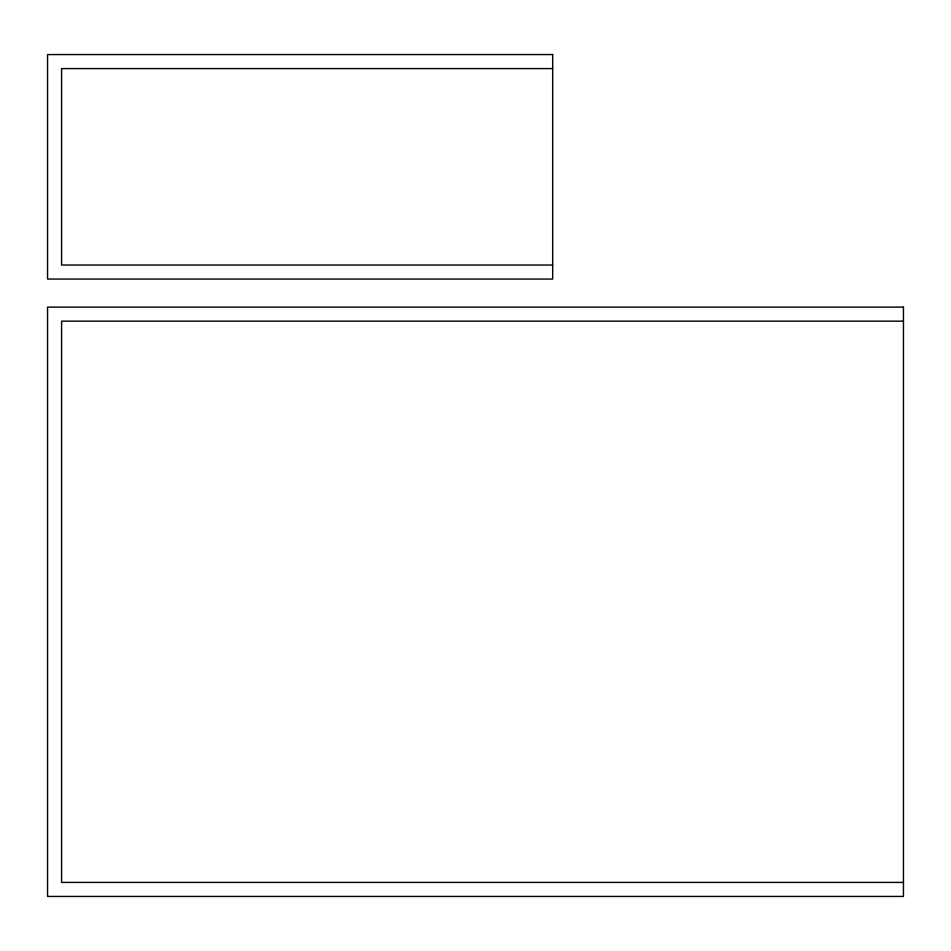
<?xml version="1.0" encoding="UTF-8"?>
<svg xmlns="http://www.w3.org/2000/svg" width="951" height="951" viewBox="0 0 951 951"><rect width="100%" height="100%" fill="white"/><g stroke="black" fill="none" stroke-linecap="round" stroke-linejoin="round"><path stroke-width="1.43" d="M552.674 68.591L61.577 68.591L61.577 265.032L552.674 265.032M903.45 321.153L61.577 321.153L61.577 882.409L903.45 882.409M552.674 54.564L47.55 54.564L47.55 279.059L552.674 279.059L552.674 54.564M903.45 307.125L47.55 307.125L47.55 896.436L903.45 896.436L903.45 307.125"/></g></svg>
